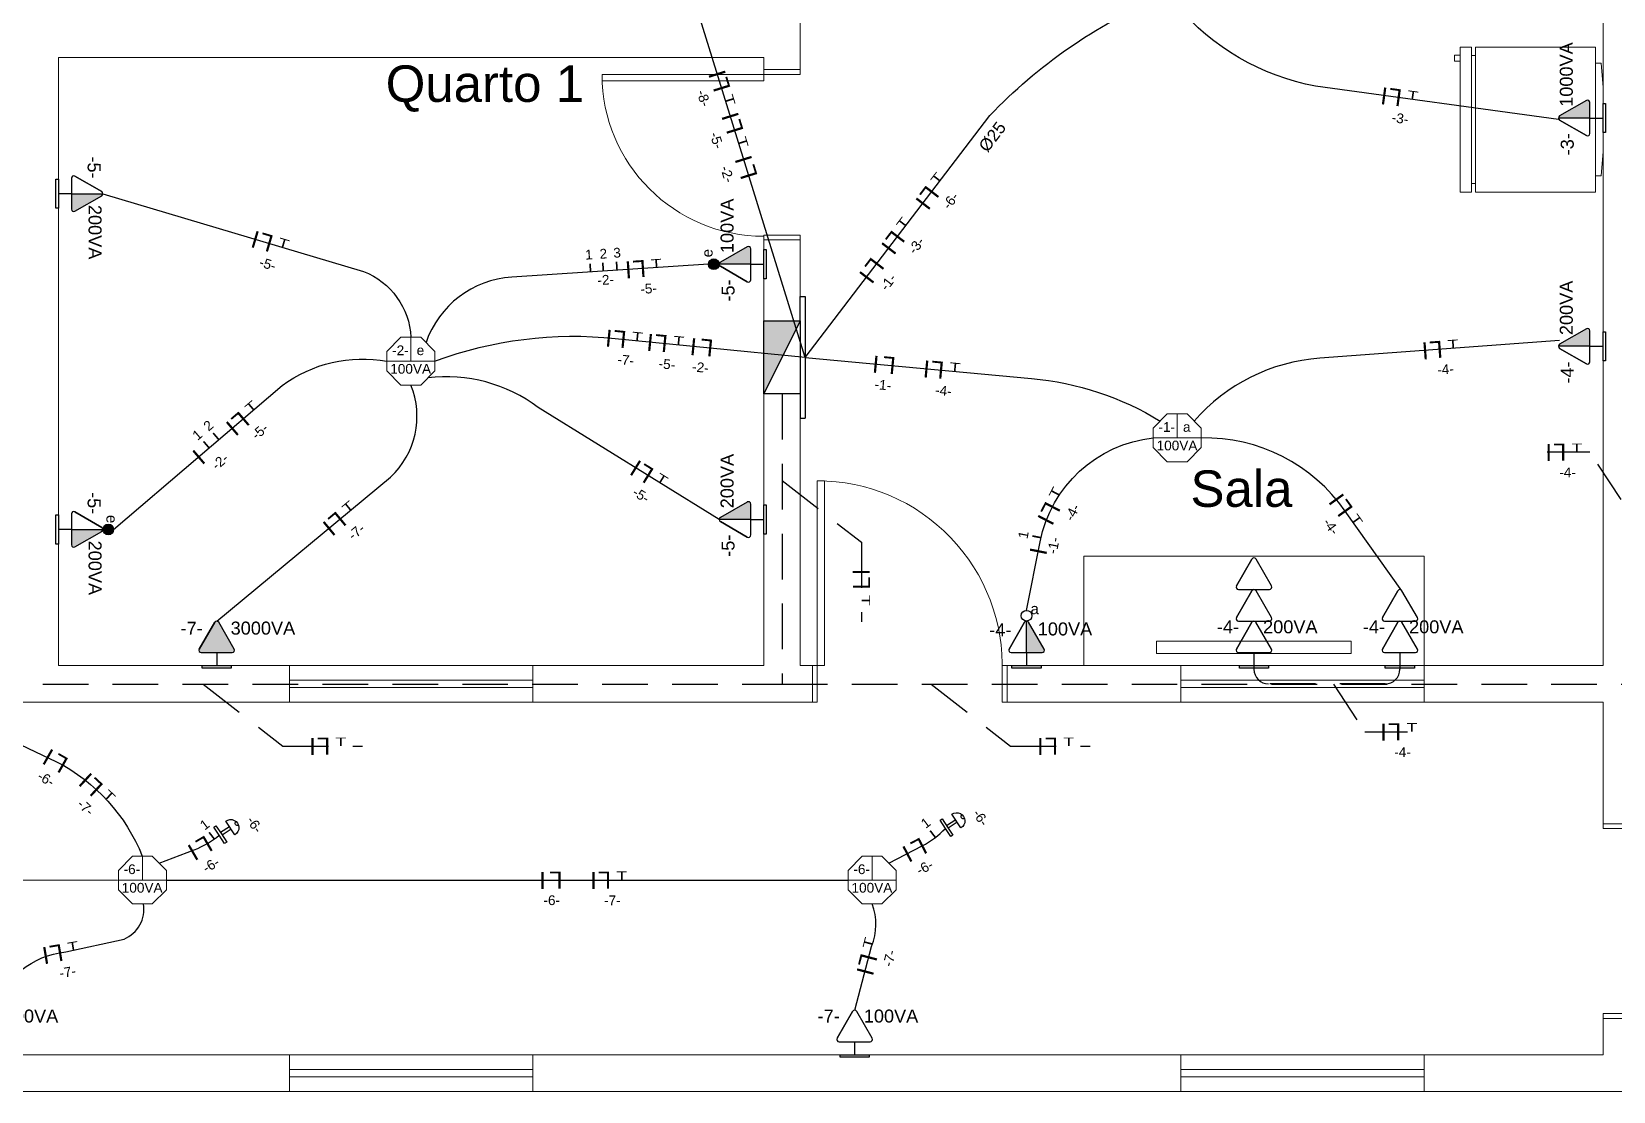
# Model space of a CAD drawing. Header units: millimetres. Extents: x 40 to 176, y -32 to 59.
# Drawn here: x 67.31 to 73.81, y 5.88 to 10.24 of the extents above; entities that cross this region are included whole.
import ezdxf
from ezdxf.enums import TextEntityAlignment as Align

# ---------------------------------------------------------------- set-up
doc = ezdxf.new("R2010")
doc.units = ezdxf.units.MM
doc.linetypes.add('HIDDEN', pattern=[0.375, 0.25, -0.125])
doc.layers.get('0').update_dxf_attribs({"lineweight": 30})
for name, color, linetype in [('1 - Circuitos', 7, 'Continuous'), ('22 - Textos', 7, 'Continuous'), ('5 - Identificadores', 7, 'Continuous'), ('7 - Eletroduto', 6, 'Continuous'), ('8 - Pontos de iluminação', 5, 'Continuous'), ('9 - Pontos de Tomadas', 240, 'Continuous'), ('Pontos de Tomadas', 240, 'Continuous')]:
    doc.layers.add(name, color=color, linetype=linetype)
for name, color, linetype, lineweight in [('21 - Portas', 251, 'Continuous', 9), ('3 - Cozinha', 160, 'Continuous', 20), ('4 - Edificação', 8, 'Continuous', 20), ('6 - Legenda', 7, 'Continuous', 25)]:
    doc.layers.add(name, color=color, linetype=linetype, lineweight=lineweight)
doc.styles.add('Arial0', font='arial.ttf', dxfattribs={"height": 3.14658})
doc.styles.add('SEACAD_Arial', font='arial.ttf')
doc.styles.get("Standard").update_dxf_attribs({"font": 'arial.ttf'})
doc.styles.add('TEXTO_NOMEQUADRO', font='arial.ttf')

# ---------------------------------------------------------------- blocks, each defined once
blk = doc.blocks.new('DUPLEX320PL')
for p, q in [((-0.058, -0.1246), (-0.058, -0.6181)), ((-0.058, -0.1246), (0.538, -0.1246)), ((0.538, -0.6181), (0.538, -0.1246)), ((0.538, -0.6181), (-0.058, -0.6181)), ((0.538, -0.6338), (-0.058, -0.6338)), ((-0.058, -0.6338), (-0.058, -0.6799)), ((-0.023, -0.6181), (-0.023, -0.6338)), ((0.503, -0.6338), (0.503, -0.6181)), ((0.538, -0.6338), (0.538, -0.6799)), ((-0.058, -0.6799), (0.538, -0.6799))]:
    blk.add_line(p, q)
blk.add_lwpolyline([(0.4713, -0.1246), (0.4713, -0.1005), (0.3713, -0.0932), (0.1087, -0.0932), (0.0087, -0.1005), (0.0087, -0.1246)])
blk.add_lwpolyline([(0.4797, -0.6799), (0.4797, -0.7042), (0.5039, -0.7042), (0.5039, -0.6799)], close=True)
blk = doc.blocks.new('LAMPADA_TETO')
at = {"layer": '8 - Pontos de iluminação', "color": 5, "linetype": 'Continuous', "lineweight": 15, "true_color": 0x000005}
blk.add_lwpolyline([(0.0401, 0.0986), (-0.0412, 0.0986), (-0.0986, 0.0401), (-0.0986, -0.0395), (-0.0412, -0.098), (0.0401, -0.098), (0.0986, -0.0395), (0.0986, 0.0401)], close=True, dxfattribs=at)
for points in [[(0, 0), (0, 0.0986), (0, 0.0986)], [(0.0986, 0), (-0.0986, 0), (-0.0986, 0)]]:
    blk.add_lwpolyline(points, dxfattribs=at)
at = {"layer": '5 - Identificadores', "ltscale": 0.8, "flags": 4}
blk.add_attdef('I', (0.0233, 0.025), '', height=0.04, dxfattribs=at)
at = {"layer": '5 - Identificadores', "ltscale": 0.8}
blk.add_attdef('-N-', (-0.0775, 0.0247), '', height=0.04, dxfattribs=at)
at = {"layer": '5 - Identificadores', "ltscale": 0.8, "flags": 4}
blk.add_attdef('S-VA', text='', height=0.04, dxfattribs=at).set_placement((-0.0012, -0.0514), align=Align.CENTER)
blk = doc.blocks.new('CIRCUITO_TOMADA')
at = {"layer": '1 - Circuitos', "color": 1}
blk.add_attdef('I', (-0.074, -0.0364), '', height=0.07, dxfattribs=at)
at = {"layer": '1 - Circuitos', "color": 5}
blk.add_attdef('L', (0.0122, 0.035), '', height=0.07, rotation=180, dxfattribs=at)
at = {"layer": '1 - Circuitos', "color": 7, "width": 1.5}
blk.add_attdef('T', (0.0337, 0.0003), '', height=0.035, dxfattribs=at)
at = {"layer": '5 - Identificadores', "ltscale": 0.8}
blk.add_attdef('-N-', (-0.0167, -0.1035), '', height=0.04, dxfattribs=at)
blk = doc.blocks.new('CIRCUITO_LAMPADA')
at = {"layer": '1 - Circuitos', "color": 1}
blk.add_attdef('I', (-0.0831, -0.0365), '', height=0.07, dxfattribs=at)
at = {"layer": '1 - Circuitos', "color": 5}
blk.add_attdef('L', (0.0125, 0.035), '', height=0.07, rotation=180, dxfattribs=at)
at = {"layer": '5 - Identificadores', "ltscale": 0.8}
blk.add_attdef('-N-', (-0.066, -0.103), '', height=0.04, dxfattribs=at)
blk = doc.blocks.new('TOMADA MEDIA')
at = {"layer": '9 - Pontos de Tomadas'}
h = blk.add_hatch(color=256, dxfattribs=at)
h.dxf.hatch_style = 1
h.paths.add_polyline_path([(0.0084, 0.1784, 0.268035), (0, 0.1833), (0, 0.0536), (0.0636, 0.0536, 0.577243), (0.072, 0.0682)])
for p, q in [((-0.072, 0.0682), (-0.0084, 0.1784)), ((-0.0084, 0.1784), (-0.072, 0.0682)), ((-0.0084, 0.1784), (-0.072, 0.0682)), ((0, 0.0536), (0, 0.1833)), ((0.072, 0.0682), (0.0084, 0.1784)), ((-0.0636, 0.0536), (0.0636, 0.0536)), ((-0.06, -0.01), (-0.06, 0)), ((-0.06, 0), (0, 0)), ((0, 0.0536), (0, 0)), ((0, 0), (0.06, 0)), ((0.06, 0), (0.06, -0.01)), ((0.06, -0.01), (-0.06, -0.01))]:
    blk.add_line(p, q, dxfattribs=at)
for centre, start, end in [((0, 0.1735), 29.98164, 150.01836), ((-0.0636, 0.0634), 150.01836, 270), ((0.0636, 0.0634), 270, 29.98164)]:
    blk.add_arc(centre, 0.00975, start, end, dxfattribs=at)
at = {"layer": '5 - Identificadores', "color": 7, "style": 'Arial0'}
for tag, p in [('-N-', (-0.1533, 0.1203)), ('VA', (0.046, 0.1242))]:
    blk.add_attdef(tag, p, '', height=0.0534, dxfattribs=at)
blk = doc.blocks.new('CIRCUITO_3W_INTERRUPTOR')
at = {"layer": '1 - Circuitos', "color": 1}
blk.add_attdef('I', (-0.0712, -0.0364), '', height=0.07, dxfattribs=at)
at = {"layer": '1 - Circuitos', "color": 3, "width": 1.5}
for p in [(-0.0109, -0.0001), (0.0415, 0.0004)]:
    blk.add_attdef('I', p, '', height=0.035, dxfattribs=at)
at = {"layer": '5 - Identificadores', "ltscale": 0.8}
for tag, p in [('R', (-0.0185, 0.0522)), ('R', (0.0409, 0.0518)), ('-N-', (-0.0373, -0.0917))]:
    blk.add_attdef(tag, p, '', height=0.04, dxfattribs=at)
blk = doc.blocks.new('CIRCUITO_3W_RETORNOS')
at = {"layer": '1 - Circuitos', "color": 3, "width": 1.5}
for p in [(-0.0629, -0.0004), (-0.0104, 0.0001), (0.0461, 0.0006)]:
    blk.add_attdef('I', p, '', height=0.035, dxfattribs=at)
at = {"layer": '5 - Identificadores', "ltscale": 0.8}
for tag, p in [('R', (-0.0704, 0.0519)), ('R', (-0.011, 0.0515)), ('R', (0.0456, 0.052)), ('-N-', (-0.0269, -0.0561))]:
    blk.add_attdef(tag, p, '', height=0.04, dxfattribs=at)
blk = doc.blocks.new('TOMADA BAIXA')
at = {"layer": '9 - Pontos de Tomadas'}
for p, q in [((-0.072, 0.0682), (-0.0084, 0.1784)), ((-0.0084, 0.1784), (-0.072, 0.0682)), ((-0.0084, 0.1784), (-0.072, 0.0682)), ((0.072, 0.0682), (0.0084, 0.1784)), ((-0.0636, 0.0536), (0.0636, 0.0536)), ((-0.06, -0.01), (-0.06, 0)), ((-0.06, 0), (0, 0)), ((0, 0.0536), (0, 0)), ((0, 0), (0.06, 0)), ((0.06, 0), (0.06, -0.01)), ((0.06, -0.01), (-0.06, -0.01))]:
    blk.add_line(p, q, dxfattribs=at)
for centre, start, end in [((0, 0.1735), 29.98164, 150.01836), ((-0.0636, 0.0634), 150.01836, 270), ((0.0636, 0.0634), 270, 29.98164)]:
    blk.add_arc(centre, 0.00975, start, end, dxfattribs=at)
at = {"layer": '5 - Identificadores', "color": 7, "style": 'Arial0'}
for tag, p in [('-N-', (-0.1524, 0.1329)), ('VA', (0.0376, 0.1329))]:
    blk.add_attdef(tag, p, '', height=0.0534, dxfattribs=at)
blk = doc.blocks.new('FASE_RETORNO')
at = {"layer": '1 - Circuitos', "color": 1}
blk.add_attdef('I', (-0.014, -0.0359), '', height=0.07, dxfattribs=at)
at = {"layer": '1 - Circuitos', "color": 3, "width": 1.5}
blk.add_attdef('I', (0.0462, 0.0004), '', height=0.035, dxfattribs=at)
at = {"layer": '5 - Identificadores', "ltscale": 0.8}
for tag, p in [('R', (0.0387, 0.0527)), ('-N-', (0.0004, -0.0772))]:
    blk.add_attdef(tag, p, '', height=0.04, dxfattribs=at)
blk = doc.blocks.new('SENSOR_DE_PRESENCA')
at = {"layer": '8 - Pontos de iluminação'}
for p, q in [((-0.006, -0.0546), (-0.006, -0.01)), ((0.006, -0.0546), (0.006, -0.01))]:
    blk.add_line(p, q, dxfattribs=at)
blk.add_lwpolyline([(0.04, -0.01), (0.04, 0), (0, 0), (-0.04, 0), (-0.04, -0.01), (0, -0.01)], close=True, dxfattribs=at)
blk.add_lwpolyline([(0.0336, -0.0546), (-0.0336, -0.0546, 1.045949)], format="xyb", close=True, dxfattribs=at)
blk.add_arc((0, -0.0897), 0.01, 8.55438, 171.44562, dxfattribs=at)
at = {"layer": '5 - Identificadores', "ltscale": 0.8}
blk.add_attdef('-1-', (0.009, -0.1258), '', height=0.04, dxfattribs=at)
blk = doc.blocks.new('ELETODUTO')
at = {"layer": '6 - Legenda', "color": 142}
blk.add_attdef('Ø25', (-0.0734, -0.0854), '', height=0.05, dxfattribs=at)
blk = doc.blocks.new('TOMADA_ALTA')
at = {"layer": 'Pontos de Tomadas'}
h = blk.add_hatch(color=256, dxfattribs=at)
h.dxf.hatch_style = 1
h.paths.add_polyline_path([(0.0636, 0.0536, 0.577243), (0.072, 0.0682), (0.0084, 0.1784, 0.577564), (-0.0084, 0.1784), (-0.072, 0.0682, 0.577243), (-0.0636, 0.0536)])
for p, q in [((-0.072, 0.0682), (-0.0084, 0.1784)), ((-0.0084, 0.1784), (-0.072, 0.0682)), ((-0.0084, 0.1784), (-0.072, 0.0682)), ((0.072, 0.0682), (0.0084, 0.1784)), ((-0.0636, 0.0536), (0.0636, 0.0536)), ((-0.06, -0.01), (-0.06, 0)), ((-0.06, 0), (0, 0)), ((0, 0.0536), (0, 0)), ((0, 0), (0.06, 0)), ((0.06, 0), (0.06, -0.01)), ((0.06, -0.01), (-0.06, -0.01))]:
    blk.add_line(p, q, dxfattribs=at)
for centre, start, end in [((0, 0.1735), 29.98164, 150.01836), ((-0.0636, 0.0634), 150.01836, 270), ((0.0636, 0.0634), 270, 29.98164)]:
    blk.add_arc(centre, 0.00975, start, end, dxfattribs=at)
at = {"layer": '5 - Identificadores', "color": 7, "style": 'Arial0'}
for tag, p in [('-N-', (-0.1488, 0.1269)), ('VA', (0.0571, 0.1277))]:
    blk.add_attdef(tag, p, '', height=0.0534, dxfattribs=at)

msp = doc.modelspace()

# ---------------------------------------------------------------- hatches: boundary and pattern name
at = {"layer": '7 - Eletroduto'}
h = msp.add_hatch(color=256, dxfattribs=at)
h.dxf.hatch_style = 1
h.paths.add_polyline_path([(70.3208, 9.0496), (70.3208, 8.7496), (70.4708, 9.0496)])
at = {"layer": '9 - Pontos de Tomadas'}
h = msp.add_hatch(color=256, dxfattribs=at)
h.dxf.hatch_style = 1
h.paths.add_polyline_path([(70.1375, 9.2823, 1), (70.0935, 9.2823, 1)])
h = msp.add_hatch(color=256, dxfattribs=at)
h.dxf.hatch_style = 1
h.paths.add_polyline_path([(67.6481, 8.1923, 1), (67.6041, 8.1923, 1)])

# ---------------------------------------------------------------- linework, layer by layer
at = {"layer": '21 - Portas'}
for p, q in [((69.3708, 7.5723), (68.3708, 7.5723)), ((73.0358, 7.5723), (72.0358, 7.5723)), ((69.3708, 7.5423), (68.3708, 7.5423)), ((73.0358, 7.5423), (72.0358, 7.5423)), ((69.3708, 5.9723), (68.3708, 5.9723)), ((69.3708, 5.9423), (68.3708, 5.9423)), ((73.0358, 5.9723), (72.0358, 5.9723)), ((73.0358, 5.9423), (72.0358, 5.9423))]:
    msp.add_line(p, q, dxfattribs=at)
for points in [[(70.3208, 10.0623), (70.4708, 10.0623), (70.4708, 10.0823), (70.3208, 10.0823)], [(70.3208, 10.0623), (70.3208, 10.0361), (69.6558, 10.0361), (69.6558, 10.0623)], [(70.3208, 9.3823), (70.4708, 9.3823), (70.4708, 9.4023), (70.3208, 9.4023)], [(70.5408, 7.6323), (70.5708, 7.6323), (70.5708, 8.3923), (70.5408, 8.3923)], [(69.3708, 7.6323), (68.3708, 7.6323), (68.3708, 7.4823), (69.3708, 7.4823)], [(70.5208, 7.6323), (70.5208, 7.4823), (70.5408, 7.4823), (70.5408, 7.6323)], [(71.3008, 7.6323), (71.3008, 7.4823), (71.3208, 7.4823), (71.3208, 7.6323)], [(73.0358, 7.6323), (72.0358, 7.6323), (72.0358, 7.4823), (73.0358, 7.4823)], [(73.9208, 6.9623), (73.7708, 6.9623), (73.7708, 6.9823), (73.9208, 6.9823)], [(73.9208, 6.1823), (73.7708, 6.1823), (73.7708, 6.2023), (73.9208, 6.2023)], [(69.3708, 6.0323), (68.3708, 6.0323), (68.3708, 5.8823), (69.3708, 5.8823)], [(73.0358, 6.0323), (72.0358, 6.0323), (72.0358, 5.8823), (73.0358, 5.8823)]]:
    msp.add_lwpolyline(points, close=True, dxfattribs=at)
for centre, radius, start, end in [((70.3208, 10.0623), 0.665, 180, 270), ((70.5408, 7.6323), 0.76, 357.73774, 90)]:
    msp.add_arc(centre, radius, start, end, dxfattribs=at)
at = {"layer": '3 - Cozinha'}
for points in [[(73.0358, 8.0823), (71.6358, 8.0823), (71.6358, 7.6323), (73.0358, 7.6323)], [(72.7358, 7.7323), (71.9358, 7.7323), (71.9358, 7.6823), (72.7358, 7.6823)]]:
    msp.add_lwpolyline(points, close=True, dxfattribs=at)
at = {"layer": '4 - Edificação'}
for p, q in [((73.7708, 11.3823), (73.7708, 7.6323)), ((70.4708, 10.3323), (70.4708, 10.0823)), ((67.4208, 7.6323), (67.4208, 10.1323)), ((67.4208, 10.1323), (70.3208, 10.1323)), ((70.3208, 10.0823), (70.3208, 10.1323)), ((70.4708, 10.0823), (70.3208, 10.0823)), ((70.4708, 9.3823), (70.3208, 9.3823)), ((70.3208, 9.3823), (70.3208, 7.6323)), ((70.4708, 7.6323), (70.4708, 9.3823)), ((70.3208, 7.6323), (67.4208, 7.6323)), ((70.5408, 7.6323), (70.4708, 7.6323)), ((73.7708, 7.6323), (71.3008, 7.6323)), ((71.3208, 7.4823), (71.3208, 7.6323)), ((63.6208, 7.4823), (70.5408, 7.4823)), ((71.3008, 7.4823), (73.7708, 7.4823)), ((73.7708, 7.4823), (73.7708, 6.9823)), ((73.9208, 6.9823), (73.7708, 6.9823)), ((73.7708, 6.0323), (73.7708, 6.1823)), ((73.7708, 6.1823), (73.9208, 6.1823)), ((61.6708, 6.0323), (73.7708, 6.0323)), ((55.6708, 5.8823), (80.4208, 5.8823))]:
    msp.add_line(p, q, dxfattribs=at)
at = {"layer": '4 - Edificação', "color": 252}
msp.add_lwpolyline([(53.5708, 5.8823), (80.5708, 5.8823), (80.5708, 13.8823), (53.5708, 13.8823)], close=True, dxfattribs=at)
at = {"layer": '7 - Eletroduto'}
for p, q in [((70.4708, 9.0496), (70.4708, 9.1496)), ((70.4708, 9.1496), (70.4908, 9.1496)), ((70.4908, 9.1496), (70.4908, 8.6496)), ((70.3208, 8.7496), (70.3208, 9.0496)), ((70.3208, 9.0496), (70.4708, 9.0496)), ((70.4708, 9.0496), (70.3208, 8.7496)), ((70.4708, 9.0496), (70.4708, 8.7496)), ((70.4708, 8.7496), (70.3208, 8.7496)), ((70.4708, 8.7496), (70.4708, 8.6496)), ((70.4708, 8.6496), (70.4908, 8.6496)), ((72.3358, 7.6323), (72.3358, 7.6173)), ((72.9358, 7.6323), (72.9358, 7.6173)), ((64.8772, 6.7555), (67.6644, 6.7507)), ((67.8651, 6.751), (70.6679, 6.751))]:
    msp.add_line(p, q, dxfattribs=at)
at = {"layer": '7 - Eletroduto', "linetype": 'HIDDEN', "ltscale": 0.75}
for p, q in [((70.3958, 8.7496), (70.3958, 7.5558)), ((70.3958, 8.3937), (70.7228, 8.1394)), ((70.7228, 8.1394), (70.7228, 7.8124)), ((67.0691, 7.5558), (70.3958, 7.5558)), ((68.0165, 7.5558), (68.3435, 7.3015)), ((70.3958, 7.5558), (77.2158, 7.5558)), ((71.0086, 7.5558), (71.3356, 7.3015)), ((72.8758, 7.5573), (72.3958, 7.5573)), ((68.3435, 7.3015), (68.6705, 7.3015)), ((71.3356, 7.3015), (71.6626, 7.3015))]:
    msp.add_line(p, q, dxfattribs=at)
at = {"layer": '7 - Eletroduto', "linetype": 'HIDDEN', "ltscale": 0.7}
for p, q in [((73.7162, 8.5101), (73.4415, 8.5101)), ((73.8458, 8.3149), (73.7162, 8.5101)), ((72.6622, 7.5558), (72.7918, 7.3606)), ((72.7918, 7.3606), (73.0665, 7.3606))]:
    msp.add_line(p, q, dxfattribs=at)
at = {"layer": '7 - Eletroduto'}
for points in [[(70.4908, 8.8996), (69.9569, 10.6243, 0.306292), (68.9403, 11.44, 60.310007)], [(70.4908, 8.8996), (71.2501, 9.8931, -0.104892), (71.9486, 10.3755, -0.104892)], [(73.5875, 9.8773), (72.589, 10.0138, -0.170648), (72.0187, 10.3456, 6.805289)], [(67.6041, 9.5723), (68.6757, 9.2529, -0.292739), (68.8704, 8.9824, -0.492132)], [(70.0935, 9.2823), (69.2847, 9.2292, 0.300964), (68.9322, 8.9612, 4.373935)], [(70.4907, 8.8995), (69.7103, 8.9764, 0.112765), (68.9695, 8.8841, -1.427404)], [(73.5924, 8.9689), (72.6068, 8.8962, 0.197624), (72.0901, 8.6377, 45.154971)], [(67.6481, 8.1923), (68.3406, 8.7839, -0.20601), (68.7718, 8.8841, -0.692834)], [(70.4908, 8.8996), (71.4217, 8.8126, -0.114414), (71.9508, 8.6377, 0.280528)], [(68.0719, 7.8156), (68.7863, 8.4075, 0.310161), (68.8704, 8.7858, -228.626038)], [(70.1375, 8.233), (69.3938, 8.694, 0.193497), (68.9397, 8.815, -0.369261)], [(71.401, 7.8596), (71.4563, 8.1415, -0.328879), (71.9221, 8.5684, 0.899041)], [(72.9443, 7.9404), (72.7111, 8.2673, 0.249814), (72.1193, 8.5686, -4.254472)], [(66.9411, 7.4621), (67.4137, 7.2375, -0.179091), (67.7659, 6.8493, -0.265269)], [(67.1589, 6.2156, -0.304181), (67.4511, 6.4556), (67.6907, 6.5086, 0.353081), (67.7708, 6.6527, 17.605746)], [(70.6948, 6.2156), (70.7638, 6.4784, 0.194699), (70.7659, 6.6527, -4.674369)]]:
    msp.add_lwpolyline(points, format="xyb", dxfattribs=at)
for centre, start, end in [((72.3958, 7.6173), 180, 270), ((72.8758, 7.6173), 270, 0)]:
    msp.add_arc(centre, 0.06, start, end, dxfattribs=at)
at = {"layer": '8 - Pontos de iluminação'}
for points in [[(70.8355, 6.8205), (70.9721, 6.8918, 0.082035), (71.0673, 6.9634, -0.114062)], [(67.8358, 6.8201), (67.9797, 6.8751, 0.082035), (68.0825, 6.9353, -0.114062)]]:
    msp.add_lwpolyline(points, format="xyb", dxfattribs=at)
at = {"layer": '9 - Pontos de Tomadas'}
for p, q in [((72.2638, 7.9599), (72.3274, 8.0701)), ((72.3274, 8.0701), (72.2638, 7.9599)), ((72.3274, 8.0701), (72.2638, 7.9599)), ((72.4078, 7.9599), (72.3443, 8.0701)), ((72.2638, 7.8302), (72.3274, 7.9404)), ((72.3274, 7.9404), (72.2638, 7.8302)), ((72.3274, 7.9404), (72.2638, 7.8302)), ((72.2723, 7.9453), (72.3994, 7.9453)), ((72.4078, 7.8302), (72.3443, 7.9404)), ((72.8638, 7.8302), (72.9274, 7.9404)), ((72.9274, 7.9404), (72.8638, 7.8302)), ((72.9274, 7.9404), (72.8638, 7.8302)), ((73.0078, 7.8302), (72.9443, 7.9404)), ((72.2723, 7.8156), (72.3994, 7.8156)), ((72.8723, 7.8156), (72.9994, 7.8156))]:
    msp.add_line(p, q, dxfattribs=at)
for centre in [(70.1155, 9.2823), (67.6261, 8.1923), (71.401, 7.8376)]:
    msp.add_circle(centre, 0.022, dxfattribs=at)
for centre, start, end in [((72.3358, 8.0652), 29.98164, 150.01836), ((72.2723, 7.955), 150.01836, 270), ((72.3358, 7.9355), 29.98164, 150.01836), ((72.3994, 7.955), 270, 29.98164), ((72.9358, 7.9355), 29.98164, 150.01836), ((72.2723, 7.8254), 150.01836, 270), ((72.3994, 7.8254), 270, 29.98164), ((72.8723, 7.8254), 150.01836, 270), ((72.9358, 7.8059), 29.98164, 150.01836), ((72.9994, 7.8254), 270, 29.98164)]:
    msp.add_arc(centre, 0.00975, start, end, dxfattribs=at)

# ---------------------------------------------------------------- block references
at = {"layer": '3 - Cozinha', "xscale": -1, "rotation": 270.000000000013}
msp.add_blockref('DUPLEX320PL', (73.864, 9.6373), dxfattribs=at)
at = {"layer": '5 - Identificadores', "color": 142, "rotation": 52.61033386011944}
msp.add_blockref('ELETODUTO', (71.2165, 9.8491), dxfattribs=at).add_auto_attribs({'Ø25': 'Ø25'})
at = {"layer": '8 - Pontos de iluminação', "color": 142}
ref = msp.add_blockref('LAMPADA_TETO', (68.8704, 8.8838), dxfattribs=at)
ref.add_attrib('-N-', '-2-', (68.7929, 8.9085), dxfattribs={"layer": '5 - Identificadores', "ltscale": 0.8, "height": 0.04})
ref.add_attrib('I', 'e', (68.8937, 8.9088), dxfattribs={"layer": '5 - Identificadores', "ltscale": 0.8, "height": 0.04})
ref.add_attrib('S-VA', '100VA', dxfattribs={"layer": '5 - Identificadores', "ltscale": 0.8, "height": 0.04}).set_placement((68.8691, 8.8324), align=Align.CENTER)
ref = msp.add_blockref('LAMPADA_TETO', (67.7665, 6.7507), dxfattribs=at)
ref.add_attrib('-N-', '-6-', (67.689, 6.7754), dxfattribs={"layer": '5 - Identificadores', "ltscale": 0.8, "height": 0.04})
ref.add_attrib('S-VA', '100VA', dxfattribs={"layer": '5 - Identificadores', "ltscale": 0.8, "height": 0.04}).set_placement((67.7653, 6.6993), align=Align.CENTER)
ref = msp.add_blockref('LAMPADA_TETO', (70.7665, 6.7507), dxfattribs=at)
ref.add_attrib('-N-', '-6-', (70.689, 6.7754), dxfattribs={"layer": '5 - Identificadores', "ltscale": 0.8, "height": 0.04})
ref.add_attrib('S-VA', '100VA', dxfattribs={"layer": '5 - Identificadores', "ltscale": 0.8, "height": 0.04}).set_placement((70.7653, 6.6993), align=Align.CENTER)
at = {"layer": '9 - Pontos de Tomadas', "color": 142}
for name, p, rotation, values in [('TOMADA MEDIA', (73.7708, 9.8834), 90.00000000000026, {'VA': '1000VA', '-N-': '-3-'}), ('CIRCUITO_TOMADA', (70.1482, 10.0063), 287.2003865185217, {'T': 'T', '-N-': '-8-', 'L': 'L', 'I': 'I'}), ('CIRCUITO_TOMADA', (72.9309, 9.9671), 352.21683686922, {'T': 'T', '-N-': '-3-', 'L': 'L', 'I': 'I'}), ('CIRCUITO_TOMADA', (70.2019, 9.8329), 287.2003865185217, {'T': 'T', '-N-': '-5-', 'L': 'L', 'I': 'I'}), ('TOMADA MEDIA', (67.4208, 9.5723), 269.9999999999999, {'VA': '200VA', '-N-': '-5-'}), ('CIRCUITO_LAMPADA', (70.2594, 9.6471), 287.2003865185217, {'-N-': '-2-', 'L': 'L', 'I': 'I'}), ('CIRCUITO_TOMADA', (71.0112, 9.5805), 52.61033386011944, {'T': 'T', '-N-': '-6-', 'L': 'L', 'I': 'I'}), ('TOMADA MEDIA', (70.3208, 9.2823), 90.00000000000026, {'VA': '100VA', '-N-': '-5-'}), ('CIRCUITO_TOMADA', (70.8705, 9.3964), 52.61033386011944, {'T': 'T', '-N-': '-3-', 'L': 'L', 'I': 'I'}), ('CIRCUITO_TOMADA', (68.2884, 9.3684), 343.4014682753472, {'T': 'T', '-N-': '-5-', 'L': 'L', 'I': 'I'}), ('CIRCUITO_TOMADA', (69.8243, 9.2646), 3.756449424633721, {'T': 'T', '-N-': '-5-', 'L': 'L', 'I': 'I'}), ('CIRCUITO_LAMPADA', (70.7852, 9.2848), 52.61033386011944, {'-N-': '-1-', 'L': 'L', 'I': 'I'}), ('TOMADA MEDIA', (73.7708, 8.945), 90.00000000000026, {'VA': '200VA', '-N-': '-4-'}), ('CIRCUITO_TOMADA', (69.7439, 8.9734), 354.3730939806119, {'T': 'T', '-N-': '-7-', 'L': 'L', 'I': 'I'}), ('CIRCUITO_TOMADA', (69.9136, 8.9564), 354.3730939806119, {'T': 'T', '-N-': '-5-', 'L': 'L', 'I': 'I'}), ('CIRCUITO_LAMPADA', (70.1005, 8.938), 354.3730939806119, {'-N-': '-2-', 'L': 'L', 'I': 'I'}), ('CIRCUITO_TOMADA', (73.0996, 8.9325), 4.218713010286398, {'T': 'T', '-N-': '-4-', 'L': 'L', 'I': 'I'}), ('CIRCUITO_LAMPADA', (70.8502, 8.866), 354.6559115696506, {'-N-': '-1-', 'L': 'L', 'I': 'I'}), ('CIRCUITO_TOMADA', (71.0498, 8.8473), 354.6559115696506, {'T': 'T', '-N-': '-4-', 'L': 'L', 'I': 'I'}), ('CIRCUITO_TOMADA', (68.1811, 8.6476), 40.50535018937129, {'T': 'T', '-N-': '-5-', 'L': 'L', 'I': 'I'}), ('CIRCUITO_TOMADA', (69.8457, 8.4139), 328.2064312681358, {'T': 'T', '-N-': '-5-', 'L': 'L', 'I': 'I'}), ('TOMADA MEDIA', (70.3208, 8.233), 90.00000000000026, {'VA': '200VA', '-N-': '-5-'}), ('TOMADA MEDIA', (67.4208, 8.1923), 269.9999999999999, {'VA': '200VA', '-N-': '-5-'}), ('CIRCUITO_TOMADA', (71.5069, 8.2857), 62.40534543799819, {'T': 'T', '-N-': '-4-', 'L': 'L', 'I': 'I'}), ('CIRCUITO_TOMADA', (72.7111, 8.2673), 305.5003960808725, {'T': 'T', '-N-': '-4-', 'L': 'L', 'I': 'I'}), ('CIRCUITO_TOMADA', (68.5793, 8.236), 39.63849355922829, {'T': 'T', '-N-': '-7-', 'L': 'L', 'I': 'I'}), ('TOMADA BAIXA', (72.3358, 7.6323), 359.9999999990409, {'VA': '200VA', '-N-': '-4-'}), ('TOMADA BAIXA', (72.9358, 7.6323), 359.9999999990409, {'VA': '200VA', '-N-': '-4-'}), ('CIRCUITO_LAMPADA', (67.4391, 7.2237), 330.3338527725479, {'-N-': '-6-', 'L': 'L', 'I': 'I'}), ('CIRCUITO_TOMADA', (67.5774, 7.1225), 317.3020957899626, {'T': 'T', '-N-': '-7-', 'L': 'L', 'I': 'I'}), ('CIRCUITO_LAMPADA', (68.0336, 6.901), 30.31736136283335, {'-N-': '-6-', 'L': 'L', 'I': 'I'}), ('CIRCUITO_LAMPADA', (70.9721, 6.8918), 27.56907309342951, {'-N-': '-6-', 'L': 'L', 'I': 'I'}), ('CIRCUITO_TOMADA', (70.7521, 6.4337), 75.29597138602509, {'T': 'T', '-N-': '-7-', 'L': 'L', 'I': 'I'}), ('CIRCUITO_TOMADA', (67.428, 6.4525), 9.488692587391162, {'T': 'T', '-N-': '-7-', 'L': 'L', 'I': 'I'})]:
    msp.add_blockref(name, p, dxfattribs=dict(at, rotation=rotation)).add_auto_attribs(values)
ref = msp.add_blockref('CIRCUITO_3W_RETORNOS', (69.6614, 9.2539), dxfattribs=dict(at, rotation=3.756449424633721))
ref.add_attrib('I', 'I', (69.7074, 9.2576), dxfattribs={"layer": '1 - Circuitos', "color": 3, "height": 0.035, "rotation": 3.75645, "width": 1.5})
ref.add_attrib('R', '3', (69.7035, 9.3088), dxfattribs={"layer": '5 - Identificadores', "ltscale": 0.8, "height": 0.04, "rotation": 3.75645})
ref.add_attrib('I', 'I', (69.5987, 9.2495), dxfattribs={"layer": '1 - Circuitos', "color": 3, "height": 0.035, "rotation": 3.75645, "width": 1.5})
ref.add_attrib('-N-', '-2-', (69.6382, 9.1962), dxfattribs={"layer": '5 - Identificadores', "ltscale": 0.8, "height": 0.04, "rotation": 3.75645})
ref.add_attrib('R', '1', (69.5877, 9.3011), dxfattribs={"layer": '5 - Identificadores', "ltscale": 0.8, "height": 0.04, "rotation": 3.75645})
ref.add_attrib('I', 'I', (69.651, 9.2534), dxfattribs={"layer": '1 - Circuitos', "color": 3, "height": 0.035, "rotation": 3.75645, "width": 1.5})
ref.add_attrib('R', '2', (69.647, 9.3046), dxfattribs={"layer": '5 - Identificadores', "ltscale": 0.8, "height": 0.04, "rotation": 3.75645})
ref = msp.add_blockref('LAMPADA_TETO', (72.0207, 8.5686), dxfattribs=at)
ref.add_attrib('-N-', '-1-', (71.9433, 8.5933), dxfattribs={"layer": '5 - Identificadores', "ltscale": 0.8, "height": 0.04})
ref.add_attrib('I', 'a', (72.044, 8.5937), dxfattribs={"layer": '5 - Identificadores', "ltscale": 0.8, "height": 0.04})
ref.add_attrib('S-VA', '100VA', dxfattribs={"layer": '5 - Identificadores', "ltscale": 0.8, "height": 0.04}).set_placement((72.0195, 8.5172), align=Align.CENTER)
ref = msp.add_blockref('CIRCUITO_3W_INTERRUPTOR', (68.0411, 8.528), dxfattribs=dict(at, rotation=40.5053501893713))
ref.add_attrib('I', 'I', (68.0106, 8.4541), dxfattribs={"layer": '1 - Circuitos', "color": 1, "height": 0.07, "rotation": 40.50535})
ref.add_attrib('I', 'I', (68.0328, 8.5208), dxfattribs={"layer": '1 - Circuitos', "color": 3, "height": 0.035, "rotation": 40.50535, "width": 1.5})
ref.add_attrib('-N-', '-2-', (68.0723, 8.434), dxfattribs={"layer": '5 - Identificadores', "ltscale": 0.8, "height": 0.04, "rotation": 40.50535})
ref.add_attrib('R', '1', (67.9931, 8.5557), dxfattribs={"layer": '5 - Identificadores', "ltscale": 0.8, "height": 0.04, "rotation": 40.50535})
ref.add_attrib('I', 'I', (68.0724, 8.5552), dxfattribs={"layer": '1 - Circuitos', "color": 3, "height": 0.035, "rotation": 40.50535, "width": 1.5})
ref.add_attrib('R', '2', (68.0386, 8.594), dxfattribs={"layer": '5 - Identificadores', "ltscale": 0.8, "height": 0.04, "rotation": 40.50535})
for name, p, values in [('CIRCUITO_TOMADA', (73.6076, 8.5101), {'T': 'T', '-N-': '-4-', 'L': 'L', 'I': 'I'}), ('TOMADA_ALTA', (68.0719, 7.6323), {'-N-': '-7-', 'VA': '3000VA'}), ('TOMADA MEDIA', (71.401, 7.6323), {'VA': '100VA', '-N-': '-4-'}), ('CIRCUITO_TOMADA', (72.9292, 7.3606), {'T': 'T', '-N-': '-4-', 'L': 'L', 'I': 'I'}), ('CIRCUITO_LAMPADA', (69.481, 6.751), {'-N-': '-6-', 'L': 'L', 'I': 'I'}), ('CIRCUITO_TOMADA', (69.6808, 6.751), {'T': 'T', '-N-': '-7-', 'L': 'L', 'I': 'I'}), ('TOMADA BAIXA', (67.1589, 6.0323), {'VA': '100VA', '-N-': '-7-'}), ('TOMADA BAIXA', (70.6943, 6.0323), {'VA': '100VA', '-N-': '-7-'})]:
    msp.add_blockref(name, p, dxfattribs=at).add_auto_attribs(values)
ref = msp.add_blockref('FASE_RETORNO', (71.4488, 8.1031), dxfattribs=dict(at, rotation=78.9061427361426))
ref.add_attrib('R', '1', (71.4045, 8.1512), dxfattribs={"layer": '5 - Identificadores', "ltscale": 0.8, "height": 0.04, "rotation": 78.90614})
ref.add_attrib('-N-', '-1-', (71.5246, 8.0887), dxfattribs={"layer": '5 - Identificadores', "ltscale": 0.8, "height": 0.04, "rotation": 78.90614})
ref.add_attrib('I', 'I', (71.4572, 8.1486), dxfattribs={"layer": '1 - Circuitos', "color": 3, "height": 0.035, "rotation": 78.90614, "width": 1.5})
ref.add_attrib('I', 'I', (71.4813, 8.0825), dxfattribs={"layer": '1 - Circuitos', "color": 1, "height": 0.07, "rotation": 78.90614})
ref = msp.add_blockref('CIRCUITO_TOMADA', (70.7228, 7.9568), dxfattribs=dict(at, rotation=270))
ref.add_attrib('T', 'T', (70.7231, 7.9231), dxfattribs={"layer": '1 - Circuitos', "color": 7, "height": 0.035, "rotation": 270, "width": 1.5})
ref.add_attrib('L', 'L', (70.7579, 7.9446), dxfattribs={"layer": '1 - Circuitos', "color": 5, "height": 0.07, "rotation": 90})
ref.add_attrib('I', 'I', (70.6864, 8.0308), dxfattribs={"layer": '1 - Circuitos', "color": 1, "height": 0.07, "rotation": 270})
ref = msp.add_blockref('CIRCUITO_TOMADA', (68.5261, 7.3015), dxfattribs=at)
ref.add_attrib('T', 'T', (68.5598, 7.3018), dxfattribs={"layer": '1 - Circuitos', "color": 7, "height": 0.035, "width": 1.5})
ref.add_attrib('L', 'L', (68.5383, 7.3366), dxfattribs={"layer": '1 - Circuitos', "color": 5, "height": 0.07, "rotation": 180})
ref.add_attrib('I', 'I', (68.4521, 7.2651), dxfattribs={"layer": '1 - Circuitos', "color": 1, "height": 0.07})
ref = msp.add_blockref('CIRCUITO_TOMADA', (71.5182, 7.3015), dxfattribs=at)
ref.add_attrib('T', 'T', (71.5519, 7.3018), dxfattribs={"layer": '1 - Circuitos', "color": 7, "height": 0.035, "width": 1.5})
ref.add_attrib('L', 'L', (71.5304, 7.3366), dxfattribs={"layer": '1 - Circuitos', "color": 5, "height": 0.07, "rotation": 180})
ref.add_attrib('I', 'I', (71.4442, 7.2651), dxfattribs={"layer": '1 - Circuitos', "color": 1, "height": 0.07})
ref = msp.add_blockref('SENSOR_DE_PRESENCA', (71.0673, 6.9634), dxfattribs=dict(at, xscale=-1, rotation=123.3137945393119))
ref.add_attrib('-1-', '-6-', (71.1774, 7.025), dxfattribs={"layer": '5 - Identificadores', "ltscale": 0.8, "height": 0.04, "rotation": 303.31379})
ref = msp.add_blockref('SENSOR_DE_PRESENCA', (68.0825, 6.9353), dxfattribs=dict(at, xscale=-1, rotation=123.3137945393119))
ref.add_attrib('-1-', '-6-', (68.1926, 6.9968), dxfattribs={"layer": '5 - Identificadores', "ltscale": 0.8, "height": 0.04, "rotation": 303.31379})

# ---------------------------------------------------------------- texts
at = {"layer": '1 - Circuitos', "color": 3, "width": 1.5}
for p in [(68.0539, 6.9133), (71.0179, 6.9202)]:
    msp.add_attdef('I', p, 'I', height=0.035, rotation=37.65577, dxfattribs=at)
at = {"layer": '22 - Textos', "char_height": 0.15, "attachment_point": 1, "style": 'TEXTO_NOMEQUADRO'}
for s, insert, width in [('{\\C252;Quarto 1}', (68.7665, 10.0998), 0.822195), ('{\\C252;Sala}', (72.0749, 8.435), 0.67308)]:
    msp.add_mtext(s, dxfattribs=dict(at, insert=insert, width=width))
at = {"layer": '5 - Identificadores', "style": 'SEACAD_Arial'}
for rotation, p in [(89.13081, (70.11, 9.3106)), (270, (67.6185, 8.2517))]:
    msp.add_text('e', height=0.044, rotation=rotation, dxfattribs=at).set_placement(p)
msp.add_text('a', height=0.044, dxfattribs=at).set_placement((71.4174, 7.8439))
at = {"layer": '5 - Identificadores', "ltscale": 0.8}
for p in [(68.0221, 6.9537), (70.986, 6.9605)]:
    msp.add_attdef('1', p, '2', height=0.04, rotation=37.65577, dxfattribs=at)

doc.saveas('drawing.dxf')
